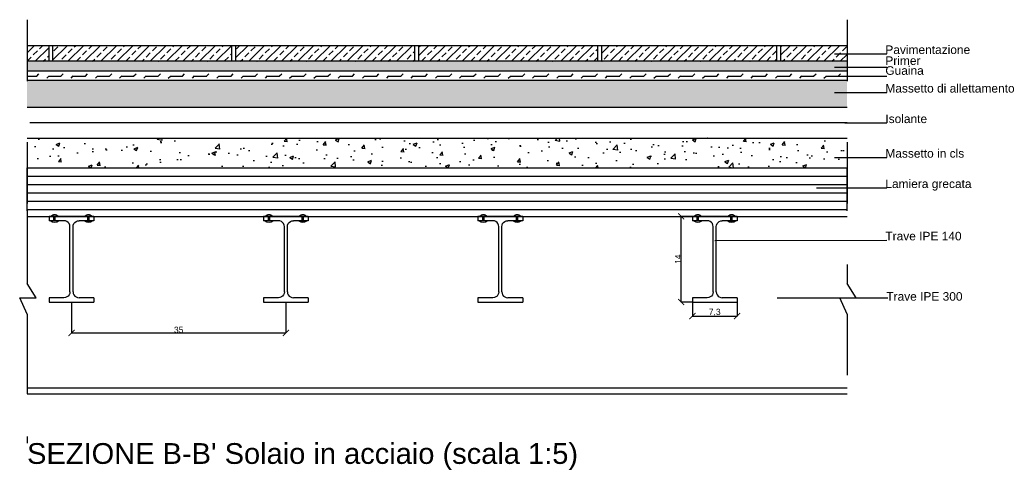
# Model space of a CAD drawing. Header units: millimetres. Extents: x 2459 to 3981, y 1231 to 4850.
# Drawn here: x 3882.203 to 3883.826, y 1246.136 to 1246.872 of the extents above; entities that cross this region are included whole.
import ezdxf

# ---------------------------------------------------------------- set-up
doc = ezdxf.new("R2010")
doc.units = ezdxf.units.MM
for name, pattern in [('DASH9', [0.06945, 0.02778, -0.04167]), ('TRATTEGGIATA', [0.75, 0.5, -0.25]), ('TRATTOPUNTO', [25.4, 12.7, -6.35, 0, -6.35])]:
    doc.linetypes.add(name, pattern=pattern)
doc.styles.get("Standard").update_dxf_attribs({"font": 'arial.ttf'})
doc.linetypes.add('ISOLAMENTO', pattern='A,0.00254,-2.54,[134,ltypeshp.shx,S=2.54,R=0,X=-2.54,Y=0],-5.08,[134,ltypeshp.shx,S=2.54,R=180,X=2.54,Y=0],-2.54', length=10.16254)
doc.dimstyles.new('sezione solai', dxfattribs={"dimtxt": 0.01, "dimasz": 0.01, "dimexe": 0, "dimexo": 0, "dimgap": 0, "dimtad": 3, "dimdec": 3, "dimlfac": 100, "dimrnd": 0.1, "dimtxsty": 'Standard', "dimblk": 'ARCHTICK', "dimcen": -2.5, "dimclrd": 256, "dimclre": 256, "dimclrt": 256, "dimadec": 0, "dimazin": 0, "dimtfac": 1, "dimtdec": 3, "dimtmove": 2, "dimatfit": 3, "dimldrblk": 'ARCHTICK', "dimfxl": 1, "dimfxlon": 1, "dimtfillclr": 256, "dimlwd": -1, "dimlwe": -1, "dimarcsym": 0})

# ---------------------------------------------------------------- blocks, each defined once
blk = doc.blocks.new('_ArchTick')
at = {"color": 0, "linetype": 'ByBlock', "const_width": 0.15}
blk.add_lwpolyline([(-0.5, -0.5), (0.5, 0.5)], dxfattribs=at)
blk = doc.blocks.new('*D657')
at = {"ltscale": 0.01, "transparency": 16777216}
for p, q in [((3883.3009, 1246.4108), (3883.3009, 1246.3879)), ((3883.3739, 1246.4108), (3883.3739, 1246.3879)), ((3883.3009, 1246.3879), (3883.3739, 1246.3879))]:
    blk.add_line(p, q, dxfattribs=at)
at = {"layer": 'Defpoints', "color": 0, "linetype": 'Continuous', "lineweight": -3, "ltscale": 0.01, "transparency": 16777216}
for p in [(3883.3009, 1246.4108), (3883.3739, 1246.4108), (3883.3739, 1246.3879)]:
    blk.add_point(p, dxfattribs=at)
at = {"linetype": 'Continuous', "ltscale": 0.01, "transparency": 16777216, "xscale": 0.01, "yscale": 0.01, "zscale": 0.01, "rotation": 180}
blk.add_blockref('_ArchTick', (3883.3009, 1246.3879), dxfattribs=at)
at = {"linetype": 'Continuous', "ltscale": 0.01, "transparency": 16777216, "xscale": 0.01, "yscale": 0.01, "zscale": 0.01}
blk.add_blockref('_ArchTick', (3883.3739, 1246.3879), dxfattribs=at)
at = {"linetype": 'Continuous', "lineweight": -3, "ltscale": 0.01, "transparency": 16777216, "insert": (3883.3374, 1246.3939), "char_height": 0.01, "attachment_point": 5}
blk.add_mtext('7,3', dxfattribs=at)
blk = doc.blocks.new('*D658')
at = {"ltscale": 0.01, "transparency": 16777216}
for p, q in [((3883.3009, 1246.5508), (3883.2826, 1246.5508)), ((3883.2826, 1246.4108), (3883.2826, 1246.5508)), ((3883.3009, 1246.4108), (3883.2826, 1246.4108))]:
    blk.add_line(p, q, dxfattribs=at)
at = {"layer": 'Defpoints', "color": 0, "linetype": 'Continuous', "lineweight": -3, "ltscale": 0.01, "transparency": 16777216}
for p in [(3883.2826, 1246.5508), (3883.3009, 1246.5508), (3883.3009, 1246.4108)]:
    blk.add_point(p, dxfattribs=at)
at = {"linetype": 'Continuous', "ltscale": 0.01, "transparency": 16777216, "xscale": 0.01, "yscale": 0.01, "zscale": 0.01}
for p, rotation in [((3883.2826, 1246.5508), 90), ((3883.2826, 1246.4108), 270)]:
    blk.add_blockref('_ArchTick', p, dxfattribs=dict(at, rotation=rotation))
at = {"linetype": 'Continuous', "lineweight": -3, "ltscale": 0.01, "transparency": 16777216, "insert": (3883.2776, 1246.4808), "char_height": 0.01, "attachment_point": 5, "rotation": 90}
blk.add_mtext('14', dxfattribs=at)
blk = doc.blocks.new('*D659')
at = {"ltscale": 0.01, "transparency": 16777216}
for p, q in [((3882.2874, 1246.4108), (3882.2874, 1246.3603)), ((3882.6374, 1246.4108), (3882.6374, 1246.3603)), ((3882.2874, 1246.3603), (3882.6374, 1246.3603))]:
    blk.add_line(p, q, dxfattribs=at)
at = {"layer": 'Defpoints', "color": 0, "linetype": 'Continuous', "lineweight": -3, "ltscale": 0.01, "transparency": 16777216}
for p in [(3882.2874, 1246.4108), (3882.6374, 1246.4108), (3882.6374, 1246.3603)]:
    blk.add_point(p, dxfattribs=at)
at = {"linetype": 'Continuous', "ltscale": 0.01, "transparency": 16777216, "xscale": 0.01, "yscale": 0.01, "zscale": 0.01, "rotation": 180}
blk.add_blockref('_ArchTick', (3882.2874, 1246.3603), dxfattribs=at)
at = {"linetype": 'Continuous', "ltscale": 0.01, "transparency": 16777216, "xscale": 0.01, "yscale": 0.01, "zscale": 0.01}
blk.add_blockref('_ArchTick', (3882.6374, 1246.3603), dxfattribs=at)
at = {"linetype": 'Continuous', "lineweight": -3, "ltscale": 0.01, "transparency": 16777216, "insert": (3882.4624, 1246.3654), "char_height": 0.01, "attachment_point": 5}
blk.add_mtext('35', dxfattribs=at)

msp = doc.modelspace()

# ---------------------------------------------------------------- hatches: boundary and pattern name
h = msp.add_hatch()
h.set_pattern_fill('ANSI33', color=256, scale=0.002987)
h.set_pattern_definition([(45, (80.324779, -7.115398), (-0.013410298715, 0.013410298715), []), (45, (80.338189, -7.115398), (-0.013410298715, 0.013410298715), [0.00948251316, -0.00474125658])])
h.paths.add_polyline_path([(3883.553404, 1246.829699), (3883.444802, 1246.829699), (3883.444802, 1246.8042), (3883.553404, 1246.8042)])
h.paths.add_polyline_path([(3883.438376, 1246.829699), (3883.152567, 1246.829699), (3883.152567, 1246.8042), (3883.438376, 1246.8042)])
h.paths.add_polyline_path([(3882.853905, 1246.829699), (3883.146141, 1246.829699), (3883.146141, 1246.8042), (3882.853905, 1246.8042)])
h.paths.add_polyline_path([(3882.555243, 1246.829699), (3882.847479, 1246.829699), (3882.847479, 1246.8042), (3882.555243, 1246.8042)])
h.paths.add_polyline_path([(3882.256581, 1246.829699), (3882.548817, 1246.829699), (3882.548817, 1246.8042), (3882.256581, 1246.8042)])
h.paths.add_polyline_path([(3882.214855, 1246.829699), (3882.250155, 1246.829699), (3882.250155, 1246.8042), (3882.214855, 1246.8042)])
h = msp.add_hatch()
h.set_pattern_fill('HEX', color=256, scale=0.000359704)
h.set_pattern_definition([(0, (3670.2079965, 1127.4170698), (0, 0.001978108823), [0.00114206166, -0.002284123322]), (120, (3670.2079965, 1127.4170698), (-0.001713092492, -0.000989054411), [0.00114206166, -0.002284123322]), (60, (3670.2091385, 1127.4170698), (-0.001713092492, 0.000989054411), [0.00114206166, -0.002284123322])])
h.paths.add_polyline_path([(3882.214855, 1246.8042), (3883.553404, 1246.8042), (3883.553404, 1246.787865), (3882.214855, 1246.787865)])
h = msp.add_hatch()
h.set_pattern_fill('FLEX', color=256, scale=0.003122)
h.set_pattern_definition([(0, (3670.207996, 1127.41707), (0, 0.0198244666), [0.0198244666, -0.0198244666]), (45, (3670.227821, 1127.41707), (0, 0.0198244665), [0.0049561166, -0.0181237962, 0.0049561166, -0.0280360295])])
h.paths.add_polyline_path([(3882.214855, 1246.787865), (3883.553404, 1246.787865), (3883.553404, 1246.77296), (3882.214855, 1246.77296)])
h = msp.add_hatch()
h.set_pattern_fill('AR-SAND', color=256, scale=0.000358394)
h.set_pattern_definition([(37.5, (-1242.93493, -560.58471), (-0.000573441933, 0.017540286475), [0, -0.0138368832, 0, -0.015475461476, 0, -0.01479272053]), (7.5, (-1242.93493, -560.58471), (0.01611065366, 0.02569059571), [0, -0.00746463436, 0, -0.012471401307, 0, -0.004779186632]), (327.5, (-1242.946127, -560.58471), (0.028348707627, 5.1507865e-05), [0, -0.004551606316, 0, -0.01638578274, 0, -0.021392549687]), (317.5, (-1242.946127, -560.58471), (0.02736542025, 0.0079896576), [0, -0.00227580316, 0, -0.010741790907, 0, -0.012289337054])])
h.paths.add_polyline_path([(3882.214855, 1246.77296), (3883.553404, 1246.77296), (3883.553404, 1246.728916), (3882.214855, 1246.728916)])
at = {"ltscale": 0.01}
h = msp.add_hatch(dxfattribs=at)
h.set_pattern_fill('AR-CONC', color=256, scale=0.000348439)
h.set_pattern_definition([(50, (3631.15117, 1168.661096), (0.063480208, -0.005553796), [0.006637759, -0.073015351]), (355, (3631.15117, 1168.661096), (-0.012280176, 0.066571619), [0.005310207, -0.058412485]), (100.451445, (3631.15646, 1168.660633), (0.051200032, 0.06101782), [0.005641227, -0.062053552]), (46.1842, (3631.15117, 1168.6788), (0.094454457, -0.014649178), [0.00995664, -0.109523027]), (96.635558, (3631.15904, 1168.67758), (0.082720812, 0.086212863), [0.008461844, -0.09308041]), (351.18415, (3631.15117, 1168.6788), (0.082720812, 0.086212863), [0.0079653, -0.087618328]), (21, (3631.160023, 1168.67437), (0.052828337, -0.035633163), [0.006637759, -0.073015351]), (326, (3631.16002, 1168.67437), (0.021534225, 0.064178235), [0.005310207, -0.058412281]), (71.451445, (3631.164425, 1168.6714), (0.074362562, 0.028545072), [0.005641227, -0.062053445]), (37.5, (3631.151172, 1168.661096), (0.0010761892, 0.0294622566), [0, -0.0577042534, 0, -0.0592973156, 0, -0.0586335397]), (7.5, (3631.151172, 1168.661096), (0.0232825633, 0.0349067996), [0, -0.0338083203, 0, -0.0563767016, 0, -0.0223471227]), (327.5, (3631.131436, 1168.661096), (0.0472450248, -0.0019961167), [0, -0.022125864, 0, -0.069032696, 0, -0.091601077]), (317.5, (3631.122586, 1168.661096), (0.051613955, 0.008859576), [0, -0.028763623, 0, -0.04584479, 0, -0.06505004])])
h.paths.add_polyline_path([(3882.214855, 1246.678767), (3882.214855, 1246.629901), (3883.553404, 1246.629901), (3883.553404, 1246.678767)])

# ---------------------------------------------------------------- linework, layer by layer
at = {"linetype": 'TRATTOPUNTO', "ltscale": 0.003}
for p, q in [((3882.214855, 1246.871937), (3882.214855, 1246.441125)), ((3883.553404, 1246.871937), (3883.553404, 1246.441125)), ((3883.553404, 1246.871937), (3883.553404, 1246.829699)), ((3882.214855, 1246.391251), (3882.214855, 1246.180265)), ((3883.553404, 1246.391251), (3883.553404, 1246.194155))]:
    msp.add_line(p, q, dxfattribs=at)
for p, q in [((3883.553404, 1246.829699), (3882.214855, 1246.829699)), ((3882.250155, 1246.829699), (3882.250155, 1246.8042)), ((3882.256581, 1246.829699), (3882.256581, 1246.8042)), ((3882.548817, 1246.829699), (3882.548817, 1246.8042)), ((3882.555243, 1246.829699), (3882.555243, 1246.8042)), ((3882.847479, 1246.829699), (3882.847479, 1246.8042)), ((3882.853905, 1246.829699), (3882.853905, 1246.8042)), ((3883.146141, 1246.829699), (3883.146141, 1246.8042)), ((3883.152567, 1246.829699), (3883.152567, 1246.8042)), ((3883.438376, 1246.829699), (3883.438376, 1246.8042)), ((3883.444802, 1246.829699), (3883.444802, 1246.8042)), ((3883.532717, 1246.816396), (3883.618377, 1246.816396)), ((3883.553404, 1246.8042), (3882.214855, 1246.8042)), ((3883.532717, 1246.794812), (3883.618377, 1246.794812)), ((3883.553404, 1246.787865), (3882.214855, 1246.787865)), ((3883.532717, 1246.779926), (3883.618377, 1246.779926)), ((3883.553404, 1246.77296), (3882.214855, 1246.77296)), ((3883.532717, 1246.753332), (3883.618377, 1246.753332)), ((3883.553404, 1246.728916), (3882.214855, 1246.728916)), ((3883.549553, 1246.703467), (3883.618377, 1246.703467)), ((3883.532717, 1246.647002), (3883.618377, 1246.647002)), ((3883.503562, 1246.59732), (3883.618377, 1246.59732)), ((3883.337402, 1246.511314), (3883.618377, 1246.511853)), ((3883.439341, 1246.417867), (3883.619944, 1246.417867))]:
    msp.add_line(p, q)
at = {"linetype": 'ISOLAMENTO', "ltscale": 5e-05}
msp.add_line((3883.553404, 1246.703842), (3882.219216, 1246.70347), dxfattribs=at)
at = {"ltscale": 0.01}
for p, q in [((3882.214855, 1246.678767), (3883.553404, 1246.678767)), ((3882.214855, 1246.630009), (3883.553404, 1246.630009)), ((3882.214855, 1246.270774), (3883.553404, 1246.270774))]:
    msp.add_line(p, q, dxfattribs=at)
at = {"linetype": 'TRATTEGGIATA'}
for p, q in [((3882.214855, 1246.559991), (3882.214855, 1246.630009)), ((3883.553404, 1246.559991), (3883.553404, 1246.630009))]:
    msp.add_line(p, q, dxfattribs=at)
at = {"color": 253, "ltscale": 0.01, "true_color": 0x999999}
for p, q in [((3882.214855, 1246.616436), (3883.553404, 1246.616436)), ((3882.214855, 1246.602862), (3883.553404, 1246.602862)), ((3882.214855, 1246.589288), (3883.553404, 1246.589288)), ((3882.214855, 1246.575714), (3883.553404, 1246.575714)), ((3882.214855, 1246.562141), (3883.553404, 1246.562141))]:
    msp.add_line(p, q, dxfattribs=at)
at = {"linetype": 'Continuous', "lineweight": -3, "ltscale": 0.01}
for p, q in [((3882.214855, 1246.560774), (3882.214855, 1246.441125)), ((3882.214855, 1246.560774), (3882.214855, 1246.550774)), ((3882.214855, 1246.550774), (3883.553404, 1246.550774)), ((3882.323902, 1246.550774), (3882.250902, 1246.550774)), ((3882.250902, 1246.550774), (3882.250902, 1246.543774)), ((3882.259804, 1246.550774), (3882.315, 1246.550774)), ((3882.323902, 1246.550774), (3882.323902, 1246.543774)), ((3882.673902, 1246.550774), (3882.600902, 1246.550774)), ((3882.600902, 1246.550774), (3882.600902, 1246.543774)), ((3882.609804, 1246.550774), (3882.665, 1246.550774)), ((3882.673902, 1246.550774), (3882.673902, 1246.543774)), ((3883.023902, 1246.550774), (3882.950902, 1246.550774)), ((3882.950902, 1246.550774), (3882.950902, 1246.543774)), ((3882.959804, 1246.550774), (3883.015, 1246.550774)), ((3883.023902, 1246.550774), (3883.023902, 1246.543774)), ((3883.373902, 1246.550774), (3883.300902, 1246.550774)), ((3883.300902, 1246.550774), (3883.300902, 1246.543774)), ((3883.309804, 1246.550774), (3883.365, 1246.550774)), ((3883.373902, 1246.550774), (3883.373902, 1246.543774)), ((3882.27514, 1246.543774), (3882.250902, 1246.543774)), ((3882.284902, 1246.427536), (3882.284902, 1246.534013)), ((3882.289902, 1246.427536), (3882.289902, 1246.534013)), ((3882.323902, 1246.543774), (3882.299665, 1246.543774)), ((3882.62514, 1246.543774), (3882.600902, 1246.543774)), ((3882.634902, 1246.427536), (3882.634902, 1246.534013)), ((3882.639902, 1246.427536), (3882.639902, 1246.534013)), ((3882.673902, 1246.543774), (3882.649665, 1246.543774)), ((3882.97514, 1246.543774), (3882.950902, 1246.543774)), ((3882.984902, 1246.427536), (3882.984902, 1246.534013)), ((3882.989902, 1246.427536), (3882.989902, 1246.534013)), ((3883.023902, 1246.543774), (3882.999665, 1246.543774)), ((3883.32514, 1246.543774), (3883.300902, 1246.543774)), ((3883.334902, 1246.427536), (3883.334902, 1246.534013)), ((3883.339902, 1246.427536), (3883.339902, 1246.534013)), ((3883.373902, 1246.543774), (3883.349665, 1246.543774)), ((3882.229717, 1246.417867), (3882.214855, 1246.441125)), ((3883.568266, 1246.417867), (3883.553404, 1246.441125)), ((3882.214855, 1246.391251), (3882.203127, 1246.417867)), ((3882.203127, 1246.417867), (3882.229717, 1246.417867)), ((3882.27514, 1246.417774), (3882.250902, 1246.417774)), ((3882.250902, 1246.417774), (3882.250902, 1246.410774)), ((3882.250902, 1246.410774), (3882.323902, 1246.410774)), ((3882.323902, 1246.417774), (3882.299665, 1246.417774)), ((3882.323902, 1246.417774), (3882.323902, 1246.410774)), ((3882.62514, 1246.417774), (3882.600902, 1246.417774)), ((3882.600902, 1246.417774), (3882.600902, 1246.410774)), ((3882.600902, 1246.410774), (3882.673902, 1246.410774)), ((3882.673902, 1246.417774), (3882.649665, 1246.417774)), ((3882.673902, 1246.417774), (3882.673902, 1246.410774)), ((3882.97514, 1246.417774), (3882.950902, 1246.417774)), ((3882.950902, 1246.417774), (3882.950902, 1246.410774)), ((3882.950902, 1246.410774), (3883.023902, 1246.410774)), ((3883.023902, 1246.417774), (3882.999665, 1246.417774)), ((3883.023902, 1246.417774), (3883.023902, 1246.410774)), ((3883.32514, 1246.417774), (3883.300902, 1246.417774)), ((3883.300902, 1246.417774), (3883.300902, 1246.410774)), ((3883.300902, 1246.410774), (3883.373902, 1246.410774)), ((3883.373902, 1246.417774), (3883.349665, 1246.417774)), ((3883.373902, 1246.417774), (3883.373902, 1246.410774)), ((3883.553404, 1246.391251), (3883.541676, 1246.417867)), ((3883.541676, 1246.417867), (3883.568266, 1246.417867)), ((3882.214855, 1246.391251), (3882.214855, 1246.260774)), ((3882.214855, 1246.260774), (3883.553404, 1246.260774))]:
    msp.add_line(p, q, dxfattribs=at)
at = {"linetype": 'Continuous'}
for p, q in [((3882.266192, 1246.550774), (3882.253417, 1246.550774)), ((3882.25873, 1246.543836), (3882.25873, 1246.550774)), ((3882.260879, 1246.543836), (3882.260879, 1246.550774)), ((3882.308613, 1246.550774), (3882.321388, 1246.550774)), ((3882.313926, 1246.543836), (3882.313926, 1246.550774)), ((3882.316075, 1246.543836), (3882.316075, 1246.550774)), ((3882.616192, 1246.550774), (3882.603417, 1246.550774)), ((3882.60873, 1246.543836), (3882.60873, 1246.550774)), ((3882.610879, 1246.543836), (3882.610879, 1246.550774)), ((3882.658613, 1246.550774), (3882.671388, 1246.550774)), ((3882.663926, 1246.543836), (3882.663926, 1246.550774)), ((3882.666075, 1246.543836), (3882.666075, 1246.550774)), ((3882.966192, 1246.550774), (3882.953417, 1246.550774)), ((3882.95873, 1246.543836), (3882.95873, 1246.550774)), ((3882.960879, 1246.543836), (3882.960879, 1246.550774)), ((3883.008613, 1246.550774), (3883.021388, 1246.550774)), ((3883.013926, 1246.543836), (3883.013926, 1246.550774)), ((3883.016075, 1246.543836), (3883.016075, 1246.550774)), ((3883.316192, 1246.550774), (3883.303417, 1246.550774)), ((3883.30873, 1246.543836), (3883.30873, 1246.550774)), ((3883.310879, 1246.543836), (3883.310879, 1246.550774)), ((3883.358613, 1246.550774), (3883.371388, 1246.550774)), ((3883.363926, 1246.543836), (3883.363926, 1246.550774)), ((3883.366075, 1246.543836), (3883.366075, 1246.550774)), ((3882.266192, 1246.543776), (3882.253417, 1246.543776)), ((3882.308613, 1246.543776), (3882.321388, 1246.543776)), ((3882.616192, 1246.543776), (3882.603417, 1246.543776)), ((3882.658613, 1246.543776), (3882.671388, 1246.543776)), ((3882.966192, 1246.543776), (3882.953417, 1246.543776)), ((3883.008613, 1246.543776), (3883.021388, 1246.543776)), ((3883.316192, 1246.543776), (3883.303417, 1246.543776)), ((3883.358613, 1246.543776), (3883.371388, 1246.543776))]:
    msp.add_line(p, q, dxfattribs=at)
at = {"color": 7, "linetype": 'Continuous'}
for p, q in [((3882.277667, 1246.543442), (3882.27514, 1246.543774)), ((3882.280021, 1246.542467), (3882.277667, 1246.543442)), ((3882.282043, 1246.540915), (3882.280021, 1246.542467)), ((3882.283594, 1246.538894), (3882.282043, 1246.540915)), ((3882.28457, 1246.536539), (3882.283594, 1246.538894)), ((3882.284902, 1246.534013), (3882.28457, 1246.536539)), ((3882.284902, 1246.534012), (3882.284902, 1246.534013)), ((3882.289902, 1246.534013), (3882.290235, 1246.536539)), ((3882.289902, 1246.534012), (3882.289902, 1246.534013)), ((3882.290235, 1246.536539), (3882.29121, 1246.538894)), ((3882.29121, 1246.538894), (3882.292762, 1246.540915)), ((3882.292762, 1246.540915), (3882.294784, 1246.542467)), ((3882.294784, 1246.542467), (3882.297138, 1246.543442)), ((3882.297138, 1246.543442), (3882.299665, 1246.543774)), ((3882.627667, 1246.543442), (3882.62514, 1246.543774)), ((3882.630021, 1246.542467), (3882.627667, 1246.543442)), ((3882.632043, 1246.540915), (3882.630021, 1246.542467)), ((3882.633594, 1246.538894), (3882.632043, 1246.540915)), ((3882.63457, 1246.536539), (3882.633594, 1246.538894)), ((3882.634902, 1246.534013), (3882.63457, 1246.536539)), ((3882.634902, 1246.534012), (3882.634902, 1246.534013)), ((3882.639902, 1246.534013), (3882.640235, 1246.536539)), ((3882.639902, 1246.534012), (3882.639902, 1246.534013)), ((3882.640235, 1246.536539), (3882.64121, 1246.538894)), ((3882.64121, 1246.538894), (3882.642762, 1246.540915)), ((3882.642762, 1246.540915), (3882.644784, 1246.542467)), ((3882.644784, 1246.542467), (3882.647138, 1246.543442)), ((3882.647138, 1246.543442), (3882.649665, 1246.543774)), ((3882.977667, 1246.543442), (3882.97514, 1246.543774)), ((3882.980021, 1246.542467), (3882.977667, 1246.543442)), ((3882.982043, 1246.540915), (3882.980021, 1246.542467)), ((3882.983594, 1246.538894), (3882.982043, 1246.540915)), ((3882.98457, 1246.536539), (3882.983594, 1246.538894)), ((3882.984902, 1246.534013), (3882.98457, 1246.536539)), ((3882.984902, 1246.534012), (3882.984902, 1246.534013)), ((3882.989902, 1246.534013), (3882.990235, 1246.536539)), ((3882.989902, 1246.534012), (3882.989902, 1246.534013)), ((3882.990235, 1246.536539), (3882.99121, 1246.538894)), ((3882.99121, 1246.538894), (3882.992762, 1246.540915)), ((3882.992762, 1246.540915), (3882.994784, 1246.542467)), ((3882.994784, 1246.542467), (3882.997138, 1246.543442)), ((3882.997138, 1246.543442), (3882.999665, 1246.543774)), ((3883.327667, 1246.543442), (3883.32514, 1246.543774)), ((3883.330021, 1246.542467), (3883.327667, 1246.543442)), ((3883.332043, 1246.540915), (3883.330021, 1246.542467)), ((3883.333594, 1246.538894), (3883.332043, 1246.540915)), ((3883.33457, 1246.536539), (3883.333594, 1246.538894)), ((3883.334902, 1246.534013), (3883.33457, 1246.536539)), ((3883.334902, 1246.534012), (3883.334902, 1246.534013)), ((3883.339902, 1246.534013), (3883.340235, 1246.536539)), ((3883.339902, 1246.534012), (3883.339902, 1246.534013)), ((3883.340235, 1246.536539), (3883.34121, 1246.538894)), ((3883.34121, 1246.538894), (3883.342762, 1246.540915)), ((3883.342762, 1246.540915), (3883.344784, 1246.542467)), ((3883.344784, 1246.542467), (3883.347138, 1246.543442)), ((3883.347138, 1246.543442), (3883.349665, 1246.543774)), ((3882.280021, 1246.419082), (3882.277667, 1246.418107)), ((3882.282043, 1246.420633), (3882.280021, 1246.419082)), ((3882.283594, 1246.422655), (3882.282043, 1246.420633)), ((3882.28457, 1246.425009), (3882.283594, 1246.422655)), ((3882.284902, 1246.427536), (3882.28457, 1246.425009)), ((3882.284902, 1246.427536), (3882.284902, 1246.427536)), ((3882.289902, 1246.427536), (3882.289902, 1246.427536)), ((3882.289902, 1246.427536), (3882.290235, 1246.425009)), ((3882.290235, 1246.425009), (3882.29121, 1246.422655)), ((3882.29121, 1246.422655), (3882.292762, 1246.420633)), ((3882.292762, 1246.420633), (3882.294784, 1246.419082)), ((3882.294784, 1246.419082), (3882.297138, 1246.418107)), ((3882.630021, 1246.419082), (3882.627667, 1246.418107)), ((3882.632043, 1246.420633), (3882.630021, 1246.419082)), ((3882.633594, 1246.422655), (3882.632043, 1246.420633)), ((3882.63457, 1246.425009), (3882.633594, 1246.422655)), ((3882.634902, 1246.427536), (3882.63457, 1246.425009)), ((3882.634902, 1246.427536), (3882.634902, 1246.427536)), ((3882.639902, 1246.427536), (3882.639902, 1246.427536)), ((3882.639902, 1246.427536), (3882.640235, 1246.425009)), ((3882.640235, 1246.425009), (3882.64121, 1246.422655)), ((3882.64121, 1246.422655), (3882.642762, 1246.420633)), ((3882.642762, 1246.420633), (3882.644784, 1246.419082)), ((3882.644784, 1246.419082), (3882.647138, 1246.418107)), ((3882.980021, 1246.419082), (3882.977667, 1246.418107)), ((3882.982043, 1246.420633), (3882.980021, 1246.419082)), ((3882.983594, 1246.422655), (3882.982043, 1246.420633)), ((3882.98457, 1246.425009), (3882.983594, 1246.422655)), ((3882.984902, 1246.427536), (3882.98457, 1246.425009)), ((3882.984902, 1246.427536), (3882.984902, 1246.427536)), ((3882.989902, 1246.427536), (3882.989902, 1246.427536)), ((3882.989902, 1246.427536), (3882.990235, 1246.425009)), ((3882.990235, 1246.425009), (3882.99121, 1246.422655)), ((3882.99121, 1246.422655), (3882.992762, 1246.420633)), ((3882.992762, 1246.420633), (3882.994784, 1246.419082)), ((3882.994784, 1246.419082), (3882.997138, 1246.418107)), ((3883.330021, 1246.419082), (3883.327667, 1246.418107)), ((3883.332043, 1246.420633), (3883.330021, 1246.419082)), ((3883.333594, 1246.422655), (3883.332043, 1246.420633)), ((3883.33457, 1246.425009), (3883.333594, 1246.422655)), ((3883.334902, 1246.427536), (3883.33457, 1246.425009)), ((3883.334902, 1246.427536), (3883.334902, 1246.427536)), ((3883.339902, 1246.427536), (3883.339902, 1246.427536)), ((3883.339902, 1246.427536), (3883.340235, 1246.425009)), ((3883.340235, 1246.425009), (3883.34121, 1246.422655)), ((3883.34121, 1246.422655), (3883.342762, 1246.420633)), ((3883.342762, 1246.420633), (3883.344784, 1246.419082)), ((3883.344784, 1246.419082), (3883.347138, 1246.418107)), ((3882.277667, 1246.418107), (3882.27514, 1246.417774)), ((3882.297138, 1246.418107), (3882.299665, 1246.417774)), ((3882.627667, 1246.418107), (3882.62514, 1246.417774)), ((3882.647138, 1246.418107), (3882.649665, 1246.417774)), ((3882.977667, 1246.418107), (3882.97514, 1246.417774)), ((3882.997138, 1246.418107), (3882.999665, 1246.417774)), ((3883.327667, 1246.418107), (3883.32514, 1246.417774)), ((3883.347138, 1246.418107), (3883.349665, 1246.417774))]:
    msp.add_line(p, q, dxfattribs=at)
at = {"linetype": 'DASH9'}
for centre in [(3882.259804, 1246.544387), (3882.315, 1246.544387), (3882.609804, 1246.544387), (3882.665, 1246.544387), (3882.959804, 1246.544387), (3883.015, 1246.544387), (3883.309804, 1246.544387), (3883.365, 1246.544387)]:
    msp.add_arc(centre, 0.009033, 45, 135, dxfattribs=at)
at = {"linetype": 'Continuous'}
for centre in [(3882.259804, 1246.550163), (3882.315, 1246.550163), (3882.609804, 1246.550163), (3882.665, 1246.550163), (3882.959804, 1246.550163), (3883.015, 1246.550163), (3883.309804, 1246.550163), (3883.365, 1246.550163)]:
    msp.add_arc(centre, 0.009033, 225, 315, dxfattribs=at)

# ---------------------------------------------------------------- texts
for s, height, p in [('Pavimentazione', 0.01393755, (3883.615935, 1246.816193)), ('Primer', 0.0139376, (3883.615935, 1246.79833)), ('Guaina', 0.0139376, (3883.615935, 1246.782169)), ('Massetto di allettamento', 0.01393755, (3883.615935, 1246.753128)), ('Isolante', 0.0139376, (3883.615935, 1246.703264)), ('Massetto in cls', 0.01393755, (3883.615935, 1246.646799)), ('Lamiera grecata', 0.01393755, (3883.615935, 1246.597117)), ('Trave IPE 140', 0.01393755, (3883.615935, 1246.51165)), ('Trave IPE 300 ', 0.01393755, (3883.617502, 1246.41303))]:
    msp.add_text(s, height=height).set_placement(p)
at = {"insert": (3882.214855, 1246.180265), "char_height": 0.03393438, "attachment_point": 1}
msp.add_mtext_dynamic_manual_height_columns("{\\C0;SEZIONE B-B' Solaio in acciaio (scala 1:5)}", width=1.18980315, gutter_width=0.84836, heights=[0.238145], dxfattribs=at)

# ---------------------------------------------------------------- dimensions: what is measured, and where the dimension line sits
at = {"linetype": 'Continuous', "lineweight": -3, "ltscale": 0.01}
dim = msp.add_linear_dim(base=(3883.282609, 1246.550774), p1=(3883.300902, 1246.410774), p2=(3883.300902, 1246.550774), angle=90, dimstyle='sezione solai', dxfattribs=at)
dim.commit()
dim.dimension.update_dxf_attribs({"geometry": '*D658', "text_midpoint": (3883.277588, 1246.480774)})
for base, p1, p2, picture, middle in [((3882.637402, 1246.360333), (3882.287402, 1246.410774), (3882.637402, 1246.410774), '*D659', (3882.462402, 1246.365442)), ((3883.373902, 1246.387897), (3883.300902, 1246.410774), (3883.373902, 1246.410774), '*D657', (3883.337402, 1246.393906))]:
    dim = msp.add_linear_dim(base=base, p1=p1, p2=p2, dimstyle='sezione solai', dxfattribs=at)
    dim.commit()
    dim.dimension.update_dxf_attribs({"geometry": picture, "text_midpoint": middle})

doc.saveas('drawing.dxf')
